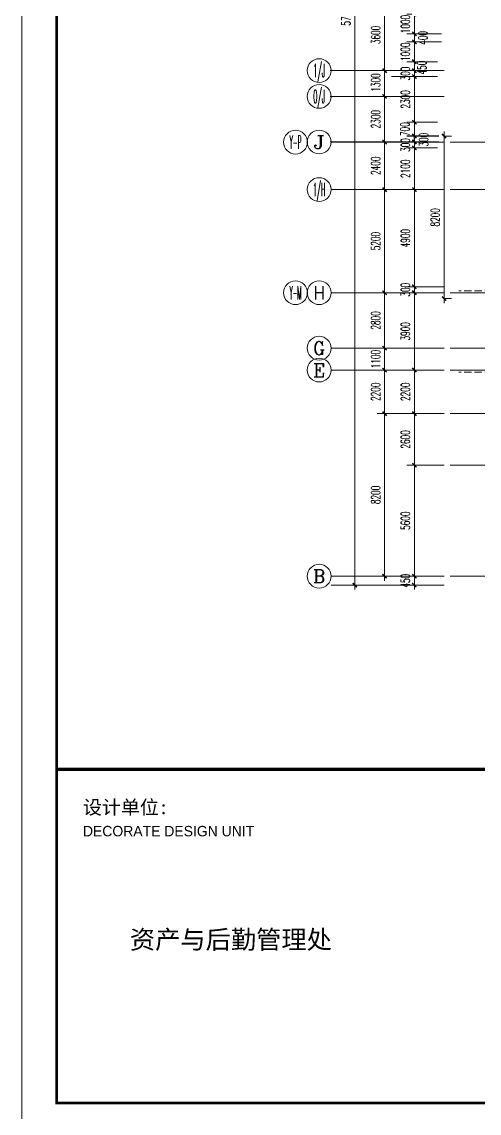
# Model space of a CAD drawing. Extents: x 1575758 to 1999219, y -897052 to -636879.
# Drawn here: x 1576593 to 1599653, y -846355 to -791312 of the extents above; entities that cross this region are included whole.
import ezdxf
from ezdxf.enums import TextEntityAlignment as Align

# ---------------------------------------------------------------- set-up
doc = ezdxf.new("R2010")
doc.units = 0
doc.header["$LTSCALE"] = 1500
doc.header["$MEASUREMENT"] = 0
doc.linetypes.add('CENTER', pattern=[2, 1.25, -0.25, 0.25, -0.25])
doc.linetypes.add('DASH', pattern=[0.35, 0.25, -0.1])
doc.layers.get('0').update_dxf_attribs({"linetype": 'CONTINUOUS', "lineweight": 5})
doc.layers.get('DEFPOINTS').update_dxf_attribs({"linetype": 'CONTINUOUS', "lineweight": 5})
for name, color, linetype, lineweight in [('AXIS', 7, 'CONTINUOUS', 5), ('AXIS_TEXT', 7, 'CONTINUOUS', 5), ('DOTE', 7, 'CENTER', 5), ('PUB_DIM', 7, 'CONTINUOUS', 5), ('WALL', 7, 'CONTINUOUS', 5), ('虚线', 7, 'DASH', 5)]:
    doc.layers.add(name, color=color, linetype=linetype, lineweight=lineweight)
doc.styles.add('COMPLEX', font='COMPLEX')
doc.styles.add('DIM_FONT', font='romans.shx', dxfattribs={"width": 0.6})
doc.styles.get("Standard").update_dxf_attribs({"font": 'simhei.ttf', "height": 1.2})
doc.dimstyles.new('DIMA150', dxfattribs={"dimscale": 1.5, "dimtxt": 300, "dimasz": 1, "dimexe": 250, "dimexo": 300, "dimgap": 150, "dimtad": 1, "dimdec": 0, "dimdsep": 46, "dimtxsty": 'DIM_FONT', "dimblk": '_DIMX', "dimblk1": '_DIMX', "dimblk2": '_DIMX', "dimcen": 2.5, "dimdle": 0.3, "dimse1": 1, "dimclrd": 3, "dimclre": 3, "dimclrt": 7, "dimadec": 0, "dimazin": 0, "dimtfac": 1, "dimtdec": 0, "dimtix": 1, "dimtmove": 2, "dimatfit": 3, "dimldrblk": '_DIMX', "dimfxl": 1, "dimtvp": 1, "dimtolj": 1, "dimtzin": 0, "dimarcsym": 0})
doc.dimstyles.new('NORMAL', dxfattribs={"dimscale": 1.5, "dimtxt": 300, "dimasz": 1, "dimexe": 250, "dimexo": 300, "dimgap": 150, "dimtad": 1, "dimdec": 0, "dimdsep": 46, "dimtxsty": 'DIM_FONT', "dimblk1": '_DIMX', "dimblk2": '_DIMX', "dimsah": 1, "dimcen": 2.5, "dimdle": 0.3, "dimclrd": 256, "dimclre": 256, "dimclrt": 256, "dimadec": 0, "dimazin": 0, "dimtfac": 1, "dimtdec": 0, "dimtix": 1, "dimtmove": 2, "dimatfit": 3, "dimldrblk": '_DIMX', "dimfxl": 1, "dimtvp": 1, "dimtolj": 1, "dimtzin": 0, "dimlwd": -1, "dimlwe": -1, "dimarcsym": 0})

# ---------------------------------------------------------------- blocks, each defined once
blk = doc.blocks.new('_DIMX')
blk.add_line((-150, 0), (150, 0))
at = {"const_width": 50}
blk.add_lwpolyline([(-70, -70), (70, 70)], dxfattribs=at)
blk = doc.blocks.new('*D540')
at = {"layer": 'DEFPOINTS', "color": 0, "lineweight": 5}
for p in [(1597477, -797073), (1597884, -797073), (1597477, -805273)]:
    blk.add_point(p, dxfattribs=at)
at = {"layer": 'PUB_DIM'}
for p, q in [((1597884, -805272), (1597884, -797075)), ((1597927, -797073), (1598259, -797073)), ((1597927, -805273), (1598259, -805273))]:
    blk.add_line(p, q, dxfattribs=at)
at = {"layer": 'PUB_DIM', "xscale": 1.5, "yscale": 1.5, "zscale": 1.5}
for p, rotation in [((1597884, -797073), 90), ((1597884, -805273), 270)]:
    blk.add_blockref('_DIMX', p, dxfattribs=dict(at, rotation=rotation))
at = {"layer": 'PUB_DIM', "insert": (1597434, -801173), "char_height": 450, "attachment_point": 5, "rotation": 90, "style": 'DIM_FONT'}
blk.add_mtext('\\A1;8200', dxfattribs=at)
blk = doc.blocks.new('_AXISO')
blk.add_circle((0, 0), 0.5)
at = {"layer": 'AXIS_TEXT', "style": 'COMPLEX', "width": 1.041667}
blk.add_attdef('A', text='', height=0.56, dxfattribs=at).set_placement((-0.25, -0.28), (0.25, -0.28), align=Align.FIT)
blk = doc.blocks.new('*D687')
at = {"layer": 'AXIS'}
for p, q in [((1592141, -790173), (1595259, -790173)), ((1594884, -790175), (1594884, -793772)), ((1592141, -793773), (1595259, -793773))]:
    blk.add_line(p, q, dxfattribs=at)
at = {"layer": 'DEFPOINTS', "color": 0, "lineweight": 5}
for p in [(1591691, -790173), (1591691, -793773), (1594884, -793773)]:
    blk.add_point(p, dxfattribs=at)
at = {"layer": 'AXIS', "xscale": 1.5, "yscale": 1.5, "zscale": 1.5}
for p, rotation in [((1594884, -790173), 90), ((1594884, -793773), 270)]:
    blk.add_blockref('_DIMX', p, dxfattribs=dict(at, rotation=rotation))
at = {"layer": 'AXIS', "insert": (1594434, -791973), "char_height": 450, "attachment_point": 5, "rotation": 90, "style": 'DIM_FONT'}
blk.add_mtext('\\A1;3600', dxfattribs=at)
blk = doc.blocks.new('*D688')
at = {"layer": 'AXIS'}
for p, q in [((1597884, -799773), (1594509, -799773)), ((1594884, -799775), (1594884, -804972)), ((1597884, -804973), (1594509, -804973))]:
    blk.add_line(p, q, dxfattribs=at)
at = {"layer": 'DEFPOINTS', "color": 0, "lineweight": 5}
for p in [(1598334, -799773), (1594884, -804973), (1598334, -804973)]:
    blk.add_point(p, dxfattribs=at)
at = {"layer": 'AXIS', "xscale": 1.5, "yscale": 1.5, "zscale": 1.5}
for p, rotation in [((1594884, -799773), 90), ((1594884, -804973), 270)]:
    blk.add_blockref('_DIMX', p, dxfattribs=dict(at, rotation=rotation))
at = {"layer": 'AXIS', "insert": (1594434, -802373), "char_height": 450, "attachment_point": 5, "rotation": 90, "style": 'DIM_FONT'}
blk.add_mtext('\\A1;5200', dxfattribs=at)
blk = doc.blocks.new('*D689')
at = {"layer": 'AXIS'}
for p, q in [((1597884, -804973), (1594509, -804973)), ((1594884, -804975), (1594884, -807772)), ((1597884, -807773), (1594509, -807773))]:
    blk.add_line(p, q, dxfattribs=at)
at = {"layer": 'DEFPOINTS', "color": 0, "lineweight": 5}
for p in [(1598334, -804973), (1594884, -807773), (1598334, -807773)]:
    blk.add_point(p, dxfattribs=at)
at = {"layer": 'AXIS', "xscale": 1.5, "yscale": 1.5, "zscale": 1.5}
for p, rotation in [((1594884, -804973), 90), ((1594884, -807773), 270)]:
    blk.add_blockref('_DIMX', p, dxfattribs=dict(at, rotation=rotation))
at = {"layer": 'AXIS', "insert": (1594434, -806373), "char_height": 450, "attachment_point": 5, "rotation": 90, "style": 'DIM_FONT'}
blk.add_mtext('\\A1;2800', dxfattribs=at)
blk = doc.blocks.new('*D690')
at = {"layer": 'AXIS'}
for p, q in [((1597884, -807773), (1594509, -807773)), ((1594884, -807772), (1594884, -807770)), ((1594884, -807773), (1594884, -808873)), ((1597884, -808873), (1594509, -808873)), ((1594884, -808875), (1594884, -808876))]:
    blk.add_line(p, q, dxfattribs=at)
at = {"layer": 'DEFPOINTS', "color": 0, "lineweight": 5}
for p in [(1598334, -807773), (1594884, -808873), (1598334, -808873)]:
    blk.add_point(p, dxfattribs=at)
at = {"layer": 'AXIS', "xscale": 1.5, "yscale": 1.5, "zscale": 1.5}
for p, rotation in [((1594884, -807773), 270), ((1594884, -808873), 90)]:
    blk.add_blockref('_DIMX', p, dxfattribs=dict(at, rotation=rotation))
at = {"layer": 'AXIS', "insert": (1594434, -808323), "char_height": 450, "attachment_point": 5, "rotation": 90, "style": 'DIM_FONT'}
blk.add_mtext('\\A1;1100', dxfattribs=at)
blk = doc.blocks.new('*D691')
at = {"layer": 'AXIS'}
for p, q in [((1597884, -811073), (1594509, -811073)), ((1594884, -811075), (1594884, -819272)), ((1597434, -819273), (1594509, -819273))]:
    blk.add_line(p, q, dxfattribs=at)
at = {"layer": 'DEFPOINTS', "color": 0, "lineweight": 5}
for p in [(1598334, -811073), (1594884, -819273), (1597884, -819273)]:
    blk.add_point(p, dxfattribs=at)
at = {"layer": 'AXIS', "xscale": 1.5, "yscale": 1.5, "zscale": 1.5}
for p, rotation in [((1594884, -811073), 90), ((1594884, -819273), 270)]:
    blk.add_blockref('_DIMX', p, dxfattribs=dict(at, rotation=rotation))
at = {"layer": 'AXIS', "insert": (1594434, -815173), "char_height": 450, "attachment_point": 5, "rotation": 90, "style": 'DIM_FONT'}
blk.add_mtext('\\A1;8200', dxfattribs=at)
blk = doc.blocks.new('*D727')
at = {"layer": 'AXIS'}
for p, q in [((1597884, -808873), (1594509, -808873)), ((1594884, -808875), (1594884, -811072)), ((1597884, -811073), (1594509, -811073))]:
    blk.add_line(p, q, dxfattribs=at)
at = {"layer": 'DEFPOINTS', "color": 0, "lineweight": 5}
for p in [(1598334, -808873), (1594884, -811073), (1598334, -811073)]:
    blk.add_point(p, dxfattribs=at)
at = {"layer": 'AXIS', "xscale": 1.5, "yscale": 1.5, "zscale": 1.5}
for p, rotation in [((1594884, -808873), 90), ((1594884, -811073), 270)]:
    blk.add_blockref('_DIMX', p, dxfattribs=dict(at, rotation=rotation))
at = {"layer": 'AXIS', "insert": (1594434, -809973), "char_height": 450, "attachment_point": 5, "rotation": 90, "style": 'DIM_FONT'}
blk.add_mtext('\\A1;2200', dxfattribs=at)
blk = doc.blocks.new('*D780')
at = {"layer": 'DEFPOINTS', "color": 0, "lineweight": 5}
for p in [(1596384, -797673), (1597994, -797673), (1597994, -799773)]:
    blk.add_point(p, dxfattribs=at)
at = {"layer": 'PUB_DIM'}
for p, q in [((1597544, -797673), (1596009, -797673)), ((1596384, -799772), (1596384, -797675)), ((1597544, -799773), (1596009, -799773))]:
    blk.add_line(p, q, dxfattribs=at)
at = {"layer": 'PUB_DIM', "xscale": 1.5, "yscale": 1.5, "zscale": 1.5}
for p, rotation in [((1596384, -797673), 90), ((1596384, -799773), 270)]:
    blk.add_blockref('_DIMX', p, dxfattribs=dict(at, rotation=rotation))
at = {"layer": 'PUB_DIM', "insert": (1595934, -798723), "char_height": 450, "attachment_point": 5, "rotation": 90, "style": 'DIM_FONT'}
blk.add_mtext('\\A1;2100', dxfattribs=at)
blk = doc.blocks.new('*D781')
at = {"layer": 'DEFPOINTS', "color": 0, "lineweight": 5}
for p in [(1598334, -804973), (1596384, -808873), (1598334, -808873)]:
    blk.add_point(p, dxfattribs=at)
at = {"layer": 'PUB_DIM'}
for p, q in [((1597884, -804973), (1596009, -804973)), ((1596384, -804975), (1596384, -808872)), ((1597884, -808873), (1596009, -808873))]:
    blk.add_line(p, q, dxfattribs=at)
at = {"layer": 'PUB_DIM', "xscale": 1.5, "yscale": 1.5, "zscale": 1.5}
for p, rotation in [((1596384, -804973), 90), ((1596384, -808873), 270)]:
    blk.add_blockref('_DIMX', p, dxfattribs=dict(at, rotation=rotation))
at = {"layer": 'PUB_DIM', "insert": (1595934, -806923), "char_height": 450, "attachment_point": 5, "rotation": 90, "style": 'DIM_FONT'}
blk.add_mtext('\\A1;3900', dxfattribs=at)
blk = doc.blocks.new('*D782')
at = {"layer": 'DEFPOINTS', "color": 0, "lineweight": 5}
for p in [(1596384, -808873), (1598334, -808873), (1598334, -811073)]:
    blk.add_point(p, dxfattribs=at)
at = {"layer": 'PUB_DIM'}
for p, q in [((1597884, -808873), (1596009, -808873)), ((1596384, -811072), (1596384, -808875)), ((1597884, -811073), (1596009, -811073))]:
    blk.add_line(p, q, dxfattribs=at)
at = {"layer": 'PUB_DIM', "xscale": 1.5, "yscale": 1.5, "zscale": 1.5}
for p, rotation in [((1596384, -808873), 90), ((1596384, -811073), 270)]:
    blk.add_blockref('_DIMX', p, dxfattribs=dict(at, rotation=rotation))
at = {"layer": 'PUB_DIM', "insert": (1595934, -809973), "char_height": 450, "attachment_point": 5, "rotation": 90, "style": 'DIM_FONT'}
blk.add_mtext('\\A1;2200', dxfattribs=at)
blk = doc.blocks.new('*D948')
at = {"layer": 'AXIS'}
for p, q in [((1597434, -762123), (1593009, -762123)), ((1593384, -762125), (1593384, -819722)), ((1597434, -819723), (1593009, -819723))]:
    blk.add_line(p, q, dxfattribs=at)
at = {"layer": 'DEFPOINTS', "color": 0, "lineweight": 5}
for p in [(1597884, -762123), (1593384, -819723), (1597884, -819723)]:
    blk.add_point(p, dxfattribs=at)
at = {"layer": 'AXIS', "xscale": 1.5, "yscale": 1.5, "zscale": 1.5}
for p, rotation in [((1593384, -762123), 90), ((1593384, -819723), 270)]:
    blk.add_blockref('_DIMX', p, dxfattribs=dict(at, rotation=rotation))
at = {"layer": 'AXIS', "insert": (1592934, -790923), "char_height": 450, "attachment_point": 5, "rotation": 90, "style": 'DIM_FONT'}
blk.add_mtext('\\A1;57600', dxfattribs=at)
blk = doc.blocks.new('*D950')
at = {"layer": 'AXIS'}
for p, q in [((1597627, -797373), (1594509, -797373)), ((1594884, -799772), (1594884, -797375)), ((1597627, -799773), (1594509, -799773))]:
    blk.add_line(p, q, dxfattribs=at)
at = {"layer": 'DEFPOINTS', "color": 0, "lineweight": 5}
for p in [(1594884, -797373), (1598077, -797373), (1598077, -799773)]:
    blk.add_point(p, dxfattribs=at)
at = {"layer": 'AXIS', "xscale": 1.5, "yscale": 1.5, "zscale": 1.5}
for p, rotation in [((1594884, -797373), 90), ((1594884, -799773), 270)]:
    blk.add_blockref('_DIMX', p, dxfattribs=dict(at, rotation=rotation))
at = {"layer": 'AXIS', "insert": (1594434, -798573), "char_height": 450, "attachment_point": 5, "rotation": 90, "style": 'DIM_FONT'}
blk.add_mtext('\\A1;2400', dxfattribs=at)
blk = doc.blocks.new('*D951')
at = {"layer": 'AXIS'}
for p, q in [((1592141, -795073), (1595259, -795073)), ((1594884, -795075), (1594884, -797372)), ((1592141, -797373), (1595259, -797373))]:
    blk.add_line(p, q, dxfattribs=at)
at = {"layer": 'DEFPOINTS', "color": 0, "lineweight": 5}
for p in [(1591691, -795073), (1591691, -797373), (1594884, -797373)]:
    blk.add_point(p, dxfattribs=at)
at = {"layer": 'AXIS', "xscale": 1.5, "yscale": 1.5, "zscale": 1.5}
for p, rotation in [((1594884, -795073), 90), ((1594884, -797373), 270)]:
    blk.add_blockref('_DIMX', p, dxfattribs=dict(at, rotation=rotation))
at = {"layer": 'AXIS', "insert": (1594434, -796223), "char_height": 450, "attachment_point": 5, "rotation": 90, "style": 'DIM_FONT'}
blk.add_mtext('\\A1;2300', dxfattribs=at)
blk = doc.blocks.new('*D958')
at = {"layer": 'DEFPOINTS', "color": 0, "lineweight": 5}
for p in [(1596384, -797373), (1597994, -797373), (1597994, -797673)]:
    blk.add_point(p, dxfattribs=at)
at = {"layer": 'PUB_DIM'}
for p, q in [((1597544, -797373), (1596009, -797373)), ((1596384, -797372), (1596384, -797370)), ((1596384, -797673), (1596384, -797373)), ((1597544, -797673), (1596009, -797673)), ((1596384, -797675), (1596384, -797676))]:
    blk.add_line(p, q, dxfattribs=at)
at = {"layer": 'PUB_DIM', "xscale": 1.5, "yscale": 1.5, "zscale": 1.5}
for p, rotation in [((1596384, -797373), 270), ((1596384, -797673), 90)]:
    blk.add_blockref('_DIMX', p, dxfattribs=dict(at, rotation=rotation))
at = {"layer": 'PUB_DIM', "insert": (1595934, -797523), "char_height": 450, "attachment_point": 5, "rotation": 90, "style": 'DIM_FONT'}
blk.add_mtext('\\A1;300', dxfattribs=at)
blk = doc.blocks.new('*D959')
at = {"layer": 'DEFPOINTS', "color": 0, "lineweight": 5}
for p in [(1596384, -804673), (1598334, -804673), (1598334, -804973)]:
    blk.add_point(p, dxfattribs=at)
at = {"layer": 'PUB_DIM'}
for p, q in [((1597884, -804673), (1596009, -804673)), ((1596384, -804672), (1596384, -804670)), ((1596384, -804973), (1596384, -804673)), ((1597884, -804973), (1596009, -804973)), ((1596384, -804975), (1596384, -804976))]:
    blk.add_line(p, q, dxfattribs=at)
at = {"layer": 'PUB_DIM', "xscale": 1.5, "yscale": 1.5, "zscale": 1.5}
for p, rotation in [((1596384, -804673), 270), ((1596384, -804973), 90)]:
    blk.add_blockref('_DIMX', p, dxfattribs=dict(at, rotation=rotation))
at = {"layer": 'PUB_DIM', "insert": (1595934, -804823), "char_height": 450, "attachment_point": 5, "rotation": 90, "style": 'DIM_FONT'}
blk.add_mtext('\\A1;300', dxfattribs=at)
blk = doc.blocks.new('*D960')
at = {"layer": 'DEFPOINTS', "color": 0, "lineweight": 5}
for p in [(1598334, -811073), (1596384, -813673), (1598334, -813673)]:
    blk.add_point(p, dxfattribs=at)
at = {"layer": 'PUB_DIM'}
for p, q in [((1597884, -811073), (1596009, -811073)), ((1596384, -811075), (1596384, -813672)), ((1597884, -813673), (1596009, -813673))]:
    blk.add_line(p, q, dxfattribs=at)
at = {"layer": 'PUB_DIM', "xscale": 1.5, "yscale": 1.5, "zscale": 1.5}
for p, rotation in [((1596384, -811073), 90), ((1596384, -813673), 270)]:
    blk.add_blockref('_DIMX', p, dxfattribs=dict(at, rotation=rotation))
at = {"layer": 'PUB_DIM', "insert": (1595934, -812373), "char_height": 450, "attachment_point": 5, "rotation": 90, "style": 'DIM_FONT'}
blk.add_mtext('\\A1;2600', dxfattribs=at)
blk = doc.blocks.new('*D961')
at = {"layer": 'DEFPOINTS', "color": 0, "lineweight": 5}
for p in [(1596384, -819273), (1598334, -819273), (1598334, -819723)]:
    blk.add_point(p, dxfattribs=at)
at = {"layer": 'PUB_DIM'}
for p, q in [((1597884, -819273), (1596009, -819273)), ((1596384, -819272), (1596384, -819270)), ((1596384, -819723), (1596384, -819273)), ((1597884, -819723), (1596009, -819723)), ((1596384, -819725), (1596384, -819726))]:
    blk.add_line(p, q, dxfattribs=at)
at = {"layer": 'PUB_DIM', "xscale": 1.5, "yscale": 1.5, "zscale": 1.5}
for p, rotation in [((1596384, -819273), 270), ((1596384, -819723), 90)]:
    blk.add_blockref('_DIMX', p, dxfattribs=dict(at, rotation=rotation))
at = {"layer": 'PUB_DIM', "insert": (1595934, -819498), "char_height": 450, "attachment_point": 5, "rotation": 90, "style": 'DIM_FONT'}
blk.add_mtext('\\A1;450', dxfattribs=at)
blk = doc.blocks.new('*D1139')
at = {"layer": 'DEFPOINTS', "color": 0, "lineweight": 5}
for p in [(1598334, -799773), (1596384, -804673), (1598334, -804673)]:
    blk.add_point(p, dxfattribs=at)
at = {"layer": 'PUB_DIM'}
for p, q in [((1597884, -799773), (1596009, -799773)), ((1596384, -799775), (1596384, -804672)), ((1597884, -804673), (1596009, -804673))]:
    blk.add_line(p, q, dxfattribs=at)
at = {"layer": 'PUB_DIM', "xscale": 1.5, "yscale": 1.5, "zscale": 1.5}
for p, rotation in [((1596384, -799773), 90), ((1596384, -804673), 270)]:
    blk.add_blockref('_DIMX', p, dxfattribs=dict(at, rotation=rotation))
at = {"layer": 'PUB_DIM', "insert": (1595934, -802223), "char_height": 450, "attachment_point": 5, "rotation": 90, "style": 'DIM_FONT'}
blk.add_mtext('\\A1;4900', dxfattribs=at)
blk = doc.blocks.new('*D1726')
at = {"layer": 'AXIS'}
for p, q in [((1592141, -793773), (1595259, -793773)), ((1594884, -793775), (1594884, -795072)), ((1592141, -795073), (1595259, -795073))]:
    blk.add_line(p, q, dxfattribs=at)
at = {"layer": 'DEFPOINTS', "color": 0, "lineweight": 5}
for p in [(1591691, -793773), (1591691, -795073), (1594884, -795073)]:
    blk.add_point(p, dxfattribs=at)
at = {"layer": 'AXIS', "xscale": 1.5, "yscale": 1.5, "zscale": 1.5}
for p, rotation in [((1594884, -793773), 90), ((1594884, -795073), 270)]:
    blk.add_blockref('_DIMX', p, dxfattribs=dict(at, rotation=rotation))
at = {"layer": 'AXIS', "insert": (1594434, -794373), "char_height": 450, "attachment_point": 5, "rotation": 90, "style": 'DIM_FONT'}
blk.add_mtext('\\A1;1300', dxfattribs=at)
blk = doc.blocks.new('*D1727')
at = {"layer": 'DEFPOINTS', "color": 0, "lineweight": 5}
for p in [(1596384, -793323), (1597994, -793323), (1597994, -793773)]:
    blk.add_point(p, dxfattribs=at)
at = {"layer": 'PUB_DIM'}
for p, q in [((1597544, -793323), (1596009, -793323)), ((1596384, -793322), (1596384, -793320)), ((1596384, -793773), (1596384, -793323)), ((1597544, -793773), (1596009, -793773)), ((1596384, -793775), (1596384, -793776))]:
    blk.add_line(p, q, dxfattribs=at)
at = {"layer": 'PUB_DIM', "xscale": 1.5, "yscale": 1.5, "zscale": 1.5}
for p, rotation in [((1596384, -793323), 270), ((1596384, -793773), 90)]:
    blk.add_blockref('_DIMX', p, dxfattribs=dict(at, rotation=rotation))
at = {"layer": 'PUB_DIM', "insert": (1596764, -793621), "char_height": 450, "attachment_point": 5, "rotation": 90, "style": 'DIM_FONT'}
blk.add_mtext('\\A1;450', dxfattribs=at)
blk = doc.blocks.new('*D1728')
at = {"layer": 'DEFPOINTS', "color": 0, "lineweight": 5}
for p in [(1596384, -792323), (1597994, -792323), (1597994, -793323)]:
    blk.add_point(p, dxfattribs=at)
at = {"layer": 'PUB_DIM'}
for p, q in [((1597544, -792323), (1596009, -792323)), ((1596384, -792322), (1596384, -792320)), ((1596384, -793323), (1596384, -792323)), ((1597544, -793323), (1596009, -793323)), ((1596384, -793325), (1596384, -793326))]:
    blk.add_line(p, q, dxfattribs=at)
at = {"layer": 'PUB_DIM', "xscale": 1.5, "yscale": 1.5, "zscale": 1.5}
for p, rotation in [((1596384, -792323), 270), ((1596384, -793323), 90)]:
    blk.add_blockref('_DIMX', p, dxfattribs=dict(at, rotation=rotation))
at = {"layer": 'PUB_DIM', "insert": (1595934, -792823), "char_height": 450, "attachment_point": 5, "rotation": 90, "style": 'DIM_FONT'}
blk.add_mtext('\\A1;1000', dxfattribs=at)
blk = doc.blocks.new('*D1729')
at = {"layer": 'DEFPOINTS', "color": 0, "lineweight": 5}
for p in [(1596384, -791923), (1598210, -791923), (1598210, -792323)]:
    blk.add_point(p, dxfattribs=at)
at = {"layer": 'PUB_DIM'}
for p, q in [((1597760, -791923), (1596009, -791923)), ((1596384, -791922), (1596384, -791920)), ((1596384, -792323), (1596384, -791923)), ((1597760, -792323), (1596009, -792323)), ((1596384, -792325), (1596384, -792326))]:
    blk.add_line(p, q, dxfattribs=at)
at = {"layer": 'PUB_DIM', "xscale": 1.5, "yscale": 1.5, "zscale": 1.5}
for p, rotation in [((1596384, -791923), 270), ((1596384, -792323), 90)]:
    blk.add_blockref('_DIMX', p, dxfattribs=dict(at, rotation=rotation))
at = {"layer": 'PUB_DIM', "insert": (1596816, -792123), "char_height": 450, "attachment_point": 5, "rotation": 90, "style": 'DIM_FONT'}
blk.add_mtext('\\A1;400', dxfattribs=at)
blk = doc.blocks.new('*D1730')
at = {"layer": 'DEFPOINTS', "color": 0, "lineweight": 5}
for p in [(1596384, -790923), (1598210, -790923), (1598210, -791923)]:
    blk.add_point(p, dxfattribs=at)
at = {"layer": 'PUB_DIM'}
for p, q in [((1597760, -790923), (1596009, -790923)), ((1596384, -790922), (1596384, -790920)), ((1596384, -791923), (1596384, -790923)), ((1597760, -791923), (1596009, -791923)), ((1596384, -791925), (1596384, -791926))]:
    blk.add_line(p, q, dxfattribs=at)
at = {"layer": 'PUB_DIM', "xscale": 1.5, "yscale": 1.5, "zscale": 1.5}
for p, rotation in [((1596384, -790923), 270), ((1596384, -791923), 90)]:
    blk.add_blockref('_DIMX', p, dxfattribs=dict(at, rotation=rotation))
at = {"layer": 'PUB_DIM', "insert": (1595934, -791423), "char_height": 450, "attachment_point": 5, "rotation": 90, "style": 'DIM_FONT'}
blk.add_mtext('\\A1;1000', dxfattribs=at)
blk = doc.blocks.new('*D1732')
at = {"layer": 'DEFPOINTS', "color": 0, "lineweight": 5}
for p in [(1596384, -797073), (1598077, -797073), (1598077, -797373)]:
    blk.add_point(p, dxfattribs=at)
at = {"layer": 'WALL', "color": 3, "lineweight": -2}
for p, q in [((1597627, -797073), (1596009, -797073)), ((1596384, -797072), (1596384, -797070)), ((1596384, -797373), (1596384, -797073)), ((1596384, -797375), (1596384, -797376))]:
    blk.add_line(p, q, dxfattribs=at)
at = {"layer": 'WALL', "color": 3, "lineweight": -2, "xscale": 1.5, "yscale": 1.5, "zscale": 1.5}
for p, rotation in [((1596384, -797073), 270), ((1596384, -797373), 90)]:
    blk.add_blockref('_DIMX', p, dxfattribs=dict(at, rotation=rotation))
at = {"layer": 'WALL', "color": 7, "insert": (1596854, -797254), "char_height": 450, "attachment_point": 5, "rotation": 90, "style": 'DIM_FONT'}
blk.add_mtext('\\A1;300', dxfattribs=at)
blk = doc.blocks.new('*D1733')
at = {"layer": 'DEFPOINTS', "color": 0, "lineweight": 5}
for p in [(1594775, -793773), (1594775, -794072), (1596384, -794072)]:
    blk.add_point(p, dxfattribs=at)
at = {"layer": 'WALL'}
for p, q in [((1595225, -793773), (1596759, -793773)), ((1595225, -794072), (1596759, -794072)), ((1596384, -793772), (1596384, -793770)), ((1596384, -793773), (1596384, -794072)), ((1596384, -794073), (1596384, -794075))]:
    blk.add_line(p, q, dxfattribs=at)
at = {"layer": 'WALL', "xscale": 1.5, "yscale": 1.5, "zscale": 1.5}
for p, rotation in [((1596384, -793773), 270), ((1596384, -794072), 90)]:
    blk.add_blockref('_DIMX', p, dxfattribs=dict(at, rotation=rotation))
at = {"layer": 'WALL', "insert": (1595934, -793923), "char_height": 450, "attachment_point": 5, "rotation": 90, "style": 'DIM_FONT'}
blk.add_mtext('\\A1;300', dxfattribs=at)
blk = doc.blocks.new('*D1734')
at = {"layer": 'DEFPOINTS', "color": 0, "lineweight": 5}
for p in [(1596384, -796373), (1597994, -796373), (1597994, -797073)]:
    blk.add_point(p, dxfattribs=at)
at = {"layer": 'WALL'}
for p, q in [((1597544, -796373), (1596009, -796373)), ((1596384, -797072), (1596384, -796375)), ((1597544, -797073), (1596009, -797073))]:
    blk.add_line(p, q, dxfattribs=at)
at = {"layer": 'WALL', "xscale": 1.5, "yscale": 1.5, "zscale": 1.5}
for p, rotation in [((1596384, -796373), 90), ((1596384, -797073), 270)]:
    blk.add_blockref('_DIMX', p, dxfattribs=dict(at, rotation=rotation))
at = {"layer": 'WALL', "insert": (1595908, -796723), "char_height": 450, "attachment_point": 5, "rotation": 90, "style": 'DIM_FONT'}
blk.add_mtext('\\A1;700', dxfattribs=at)
blk = doc.blocks.new('*D1773')
at = {"layer": 'DEFPOINTS', "color": 0, "lineweight": 5}
for p in [(1596384, -794073), (1597994, -794073), (1597994, -796373)]:
    blk.add_point(p, dxfattribs=at)
at = {"layer": 'WALL'}
for p, q in [((1597544, -794073), (1596009, -794073)), ((1596384, -796372), (1596384, -794075)), ((1597544, -796373), (1596009, -796373))]:
    blk.add_line(p, q, dxfattribs=at)
at = {"layer": 'WALL', "xscale": 1.5, "yscale": 1.5, "zscale": 1.5}
for p, rotation in [((1596384, -794073), 90), ((1596384, -796373), 270)]:
    blk.add_blockref('_DIMX', p, dxfattribs=dict(at, rotation=rotation))
at = {"layer": 'WALL', "insert": (1595934, -795223), "char_height": 450, "attachment_point": 5, "rotation": 90, "style": 'DIM_FONT'}
blk.add_mtext('\\A1;2300', dxfattribs=at)
blk = doc.blocks.new('*D2287')
at = {"layer": 'DEFPOINTS', "color": 0, "lineweight": 5}
for p in [(1598334, -813673), (1596384, -819273), (1598334, -819273)]:
    blk.add_point(p, dxfattribs=at)
at = {"layer": 'PUB_DIM'}
for p, q in [((1597884, -813673), (1596009, -813673)), ((1596384, -813675), (1596384, -819272)), ((1597884, -819273), (1596009, -819273))]:
    blk.add_line(p, q, dxfattribs=at)
at = {"layer": 'PUB_DIM', "xscale": 1.5, "yscale": 1.5, "zscale": 1.5}
for p, rotation in [((1596384, -813673), 90), ((1596384, -819273), 270)]:
    blk.add_blockref('_DIMX', p, dxfattribs=dict(at, rotation=rotation))
at = {"layer": 'PUB_DIM', "insert": (1595934, -816473), "char_height": 450, "attachment_point": 5, "rotation": 90, "style": 'DIM_FONT'}
blk.add_mtext('\\A1;5600', dxfattribs=at)

msp = doc.modelspace()

# ---------------------------------------------------------------- linework, layer by layer
at = {"layer": 'AXIS'}
for p, q in [((1592184.1, -793773.5), (1597884.1, -793773.5)), ((1592184.1, -795073.5), (1597884.1, -795073.5)), ((1592184.1, -797373.4), (1597884.1, -797373.4)), ((1592184.1, -799773.5), (1597884.1, -799773.5)), ((1592184.1, -804973.4), (1597884.1, -804973.4)), ((1592184.1, -807773.4), (1597884.1, -807773.4)), ((1592184.1, -808873.4), (1597884.1, -808873.4)), ((1592184.1, -819273.4), (1597884.1, -819273.4)), ((1592184.1, -819723.4), (1597884.1, -819723.4))]:
    msp.add_line(p, q, dxfattribs=at)
at = {"layer": 'AXIS', "color": 250}
msp.add_lwpolyline([(1576593.4, -746283.4), (1576593.4, -847596.8), (1713313.9, -847596.8), (1713313.9, -746283.4)], close=True, dxfattribs=at)
at = {"layer": 'AXIS', "color": 0, "const_width": 140.2}
msp.add_lwpolyline([(1578346.2, -748036.2), (1578346.2, -845844), (1711561.1, -845844), (1711561.1, -748036.2)], close=True, dxfattribs=at)
at = {"layer": 'AXIS', "color": 0, "const_width": 175.3}
msp.add_lwpolyline([(1578346.2, -829016.9), (1711561.1, -829016.9)], dxfattribs=at)
at = {"layer": 'DOTE'}
for p, q in [((1598184.1, -808873.5), (1623243.1, -808873.5)), ((1598184.1, -811073.5), (1623243.1, -811073.5)), ((1598184.1, -813673.5), (1612343.1, -813673.5))]:
    msp.add_line(p, q, dxfattribs=at)
at = {"layer": 'PUB_DIM'}
for p, q in [((1688708.5, -797373.5), (1598184.1, -797373.5)), ((1598184.1, -799773.5), (1688727.8, -799773.5)), ((1688708.5, -804973.5), (1598184.1, -804973.5)), ((1688708.5, -807773.5), (1598184.1, -807773.5)), ((1688708.5, -819273.5), (1598184.1, -819273.5))]:
    msp.add_line(p, q, dxfattribs=at)
at = {"layer": '虚线'}
for p, q in [((1602943.1, -804873.5), (1598622.3, -804873.5)), ((1602943.1, -808973.5), (1598622.3, -808973.5))]:
    msp.add_line(p, q, dxfattribs=at)

# ---------------------------------------------------------------- block references
at = {"layer": 'AXIS'}
ref = msp.add_blockref('_AXISO', (1591584.1, -793773.5), dxfattribs=dict(at, xscale=1200, yscale=1200, zscale=1200))
ref.add_attrib('A', '1/J', dxfattribs={"layer": 'AXIS_TEXT', "height": 672, "style": 'COMPLEX', "width": 0.390625}).set_placement((1591284.1, -794109.5), (1591884.1, -794109.5), align=Align.FIT)
ref = msp.add_blockref('_AXISO', (1591584.1, -795073.5), dxfattribs=dict(at, xscale=1200, yscale=1200, zscale=1200))
ref.add_attrib('A', '0/J', dxfattribs={"layer": 'AXIS_TEXT', "height": 672, "style": 'COMPLEX', "width": 0.353774}).set_placement((1591284.1, -795409.5), (1591884.1, -795409.5), align=Align.FIT)
ref = msp.add_blockref('_AXISO', (1590393.1, -797379), dxfattribs=dict(at, xscale=1200, yscale=1200, zscale=1200))
ref.add_attrib('A', 'Y-P', dxfattribs={"layer": 'AXIS_TEXT', "height": 672, "style": 'COMPLEX', "width": 0.292969}).set_placement((1590093.1, -797715), (1590693.1, -797715), align=Align.FIT)
ref = msp.add_blockref('_AXISO', (1591584.1, -797373.4), dxfattribs=dict(at, xscale=1200, yscale=1200, zscale=1200))
ref.add_attrib('A', 'J', dxfattribs={"layer": 'AXIS_TEXT', "height": 672, "style": 'COMPLEX', "width": 1.704545}).set_placement((1591284.1, -797709.4), (1591884.1, -797709.4), align=Align.FIT)
ref = msp.add_blockref('_AXISO', (1591584.1, -799773.5), dxfattribs=dict(at, xscale=1200, yscale=1200, zscale=1200))
ref.add_attrib('A', '1/H', dxfattribs={"layer": 'AXIS_TEXT', "height": 672, "style": 'COMPLEX', "width": 0.328947}).set_placement((1591284.1, -800109.5), (1591884.1, -800109.5), align=Align.FIT)
ref = msp.add_blockref('_AXISO', (1590393.1, -804973.4), dxfattribs=dict(at, xscale=1200, yscale=1200, zscale=1200))
ref.add_attrib('A', 'Y-M', dxfattribs={"layer": 'AXIS_TEXT', "height": 672, "style": 'COMPLEX', "width": 0.275735}).set_placement((1590093.1, -805309.4), (1590693.1, -805309.4), align=Align.FIT)
ref = msp.add_blockref('_AXISO', (1591584.1, -804973.4), dxfattribs=dict(at, xscale=1200, yscale=1200, zscale=1200))
ref.add_attrib('A', 'H', dxfattribs={"layer": 'AXIS_TEXT', "height": 672, "style": 'COMPLEX', "width": 0.9375}).set_placement((1591284.1, -805309.4), (1591884.1, -805309.4), align=Align.FIT)
at = {"layer": 'AXIS', "xscale": 1200, "yscale": 1200, "zscale": 1200}
msp.add_blockref('_AXISO', (1591584.1, -807773.4), dxfattribs=at).add_auto_attribs({'A': 'G'})
at = {"layer": 'AXIS'}
ref = msp.add_blockref('_AXISO', (1591584.1, -808873.4), dxfattribs=dict(at, xscale=1200, yscale=1200, zscale=1200))
ref.add_attrib('A', 'E', dxfattribs={"layer": 'AXIS_TEXT', "height": 672, "style": 'COMPLEX', "width": 1.171875}).set_placement((1591284.1, -809209.4), (1591884.1, -809209.4), align=Align.FIT)
ref = msp.add_blockref('_AXISO', (1591584.1, -819273.4), dxfattribs=dict(at, xscale=1200, yscale=1200, zscale=1200))
ref.add_attrib('A', 'B', dxfattribs={"layer": 'AXIS_TEXT', "height": 672, "style": 'COMPLEX', "width": 1.102941}).set_placement((1591284.1, -819609.4), (1591884.1, -819609.4), align=Align.FIT)

# ---------------------------------------------------------------- texts
at = {"layer": 'AXIS', "color": 250, "attachment_point": 1}
for s, insert, char_height, width in [('{\\fSimHei|b0|i0|c134|p2;\\C5;设计单位:}', (1579675, -830575.5), 701.131, 6476.823), ('\\fￋￎￌ￥|b0|i0|c134|p2;\\C5;DECORATE DESIGN UNIT', (1579675, -831866.3), 525.848, 8852.586), ('{\\C5;资产与后勤管理处}', (1582040.1, -837131.2), 933.333, 28945.32)]:
    msp.add_mtext(s, dxfattribs=dict(at, insert=insert, char_height=char_height, width=width))

# ---------------------------------------------------------------- dimensions: what is measured, and where the dimension line sits
at = {"layer": 'AXIS'}
dim = msp.add_aligned_dim(p1=(1597884.1, -762123.4), p2=(1597884.1, -819723.4), distance=-4500, dimstyle='NORMAL', dxfattribs=at)
dim.commit()
dim.dimension.update_dxf_attribs({"geometry": '*D948', "text_midpoint": (1592934.1, -790923.4)})
for base, p1, p2, picture, middle in [((1594884.1, -793773.5), (1591691.4, -790173.4), (1591691.4, -793773.5), '*D687', (1594434.1, -791973.5)), ((1594884.1, -797373.4), (1591691.4, -795073.5), (1591691.4, -797373.4), '*D951', (1594434.1, -796223.5)), ((1594884.1, -797373.5), (1598076.8, -799773.4), (1598076.8, -797373.5), '*D950', (1594434.1, -798573.5)), ((1594884.1, -804973.4), (1598334.1, -799773.5), (1598334.1, -804973.4), '*D688', (1594434.1, -802373.5)), ((1594884.1, -807773.4), (1598334.1, -804973.4), (1598334.1, -807773.4), '*D689', (1594434.1, -806373.4)), ((1594884.1, -808873.3), (1598334.1, -807773.4), (1598334.1, -808873.3), '*D690', (1594434.1, -808323.4)), ((1594884.1, -811073.3), (1598334.1, -808873.3), (1598334.1, -811073.3), '*D727', (1594434.1, -809973.3)), ((1594884.1, -819273.4), (1598334.1, -811073.3), (1597884.1, -819273.4), '*D691', (1594434.1, -815173.4))]:
    dim = msp.add_linear_dim(base=base, p1=p1, p2=p2, angle=90, dimstyle='NORMAL', dxfattribs=at)
    dim.commit()
    dim.dimension.update_dxf_attribs({"geometry": picture, "text_midpoint": middle})
dim = msp.add_linear_dim(base=(1594884.1, -795073.5), p1=(1591691.4, -793773.5), p2=(1591691.4, -795073.5), angle=90, dimstyle='NORMAL', dxfattribs=at)
dim.commit()
dim.dimension.update_dxf_attribs({"geometry": '*D1726', "text_midpoint": (1594434.1, -794373.5), "dimtype": 160})
at = {"layer": 'PUB_DIM'}
for p1, p2, distance, picture, middle in [((1598210.4, -791923.5), (1598210.4, -790923.5), 1826.3, '*D1730', (1595934.1, -791423.5)), ((1597993.6, -793323.5), (1597993.6, -792323.5), 1609.5, '*D1728', (1595934.1, -792823.5)), ((1597993.6, -797673.4), (1597993.6, -797373.4), 1609.5, '*D958', (1595934.1, -797523.4)), ((1597476.8, -805273.4), (1597476.8, -797073.4), -407.3, '*D540', (1597434.1, -801173.4)), ((1597993.6, -799773.5), (1597993.6, -797673.4), 1609.5, '*D780', (1595934.1, -798723.5)), ((1598334.1, -799773.5), (1598334.1, -804673.5), -1950, '*D1139', (1595934.1, -802223.5)), ((1598334.1, -804973.5), (1598334.1, -804673.5), 1950, '*D959', (1595934.1, -804823.5)), ((1598334.1, -804973.5), (1598334.1, -808873.5), -1950, '*D781', (1595934.1, -806923.5)), ((1598334.1, -811073.5), (1598334.1, -808873.5), 1950, '*D782', (1595934.1, -809973.5)), ((1598334.1, -811073.5), (1598334.1, -813673.5), -1950, '*D960', (1595934.1, -812373.5)), ((1598334.1, -813673.5), (1598334.1, -819273.5), -1950, '*D2287', (1595934.1, -816473.5)), ((1598334.1, -819723.5), (1598334.1, -819273.5), 1950, '*D961', (1595934.1, -819498.5))]:
    dim = msp.add_aligned_dim(p1=p1, p2=p2, distance=distance, dimstyle='NORMAL', dxfattribs=at)
    dim.commit()
    dim.dimension.update_dxf_attribs({"geometry": picture, "text_midpoint": middle})
for base, p1, p2, picture, middle in [((1596384.1, -791923.5), (1598210.4, -792323.5), (1598210.4, -791923.5), '*D1729', (1596816.1, -792123.5)), ((1596384.1, -793323.5), (1597993.6, -793773.5), (1597993.6, -793323.5), '*D1727', (1596764.1, -793620.9))]:
    dim = msp.add_linear_dim(base=base, p1=p1, p2=p2, angle=90, dimstyle='NORMAL', dxfattribs=at)
    dim.commit()
    dim.dimension.update_dxf_attribs({"geometry": picture, "text_midpoint": middle, "dimtype": 161})
at = {"layer": 'WALL'}
dim = msp.add_linear_dim(base=(1596384.1, -794072), p1=(1594774.6, -793773.5), p2=(1594774.6, -794072), angle=90, text='300', dimstyle='NORMAL', dxfattribs=at)
dim.commit()
dim.dimension.update_dxf_attribs({"geometry": '*D1733', "text_midpoint": (1595934.1, -793922.7)})
dim = msp.add_linear_dim(base=(1596384.1, -794073.4), p1=(1597993.6, -796373.4), p2=(1597993.6, -794073.4), angle=90, dimstyle='NORMAL', dxfattribs=at)
dim.commit()
dim.dimension.update_dxf_attribs({"geometry": '*D1773', "text_midpoint": (1595934.1, -795223.4)})
for base, p1, p2, dimstyle, picture, middle in [((1596384.1, -796373.4), (1597993.6, -797073.4), (1597993.6, -796373.4), 'NORMAL', '*D1734', (1595907.8, -796723.4)), ((1596384.1, -797073.4), (1598076.8, -797373.5), (1598076.8, -797073.4), 'DIMA150', '*D1732', (1596854, -797254))]:
    dim = msp.add_linear_dim(base=base, p1=p1, p2=p2, angle=90, dimstyle=dimstyle, dxfattribs=at)
    dim.commit()
    dim.dimension.update_dxf_attribs({"geometry": picture, "text_midpoint": middle, "dimtype": 160})

doc.saveas('drawing.dxf')
